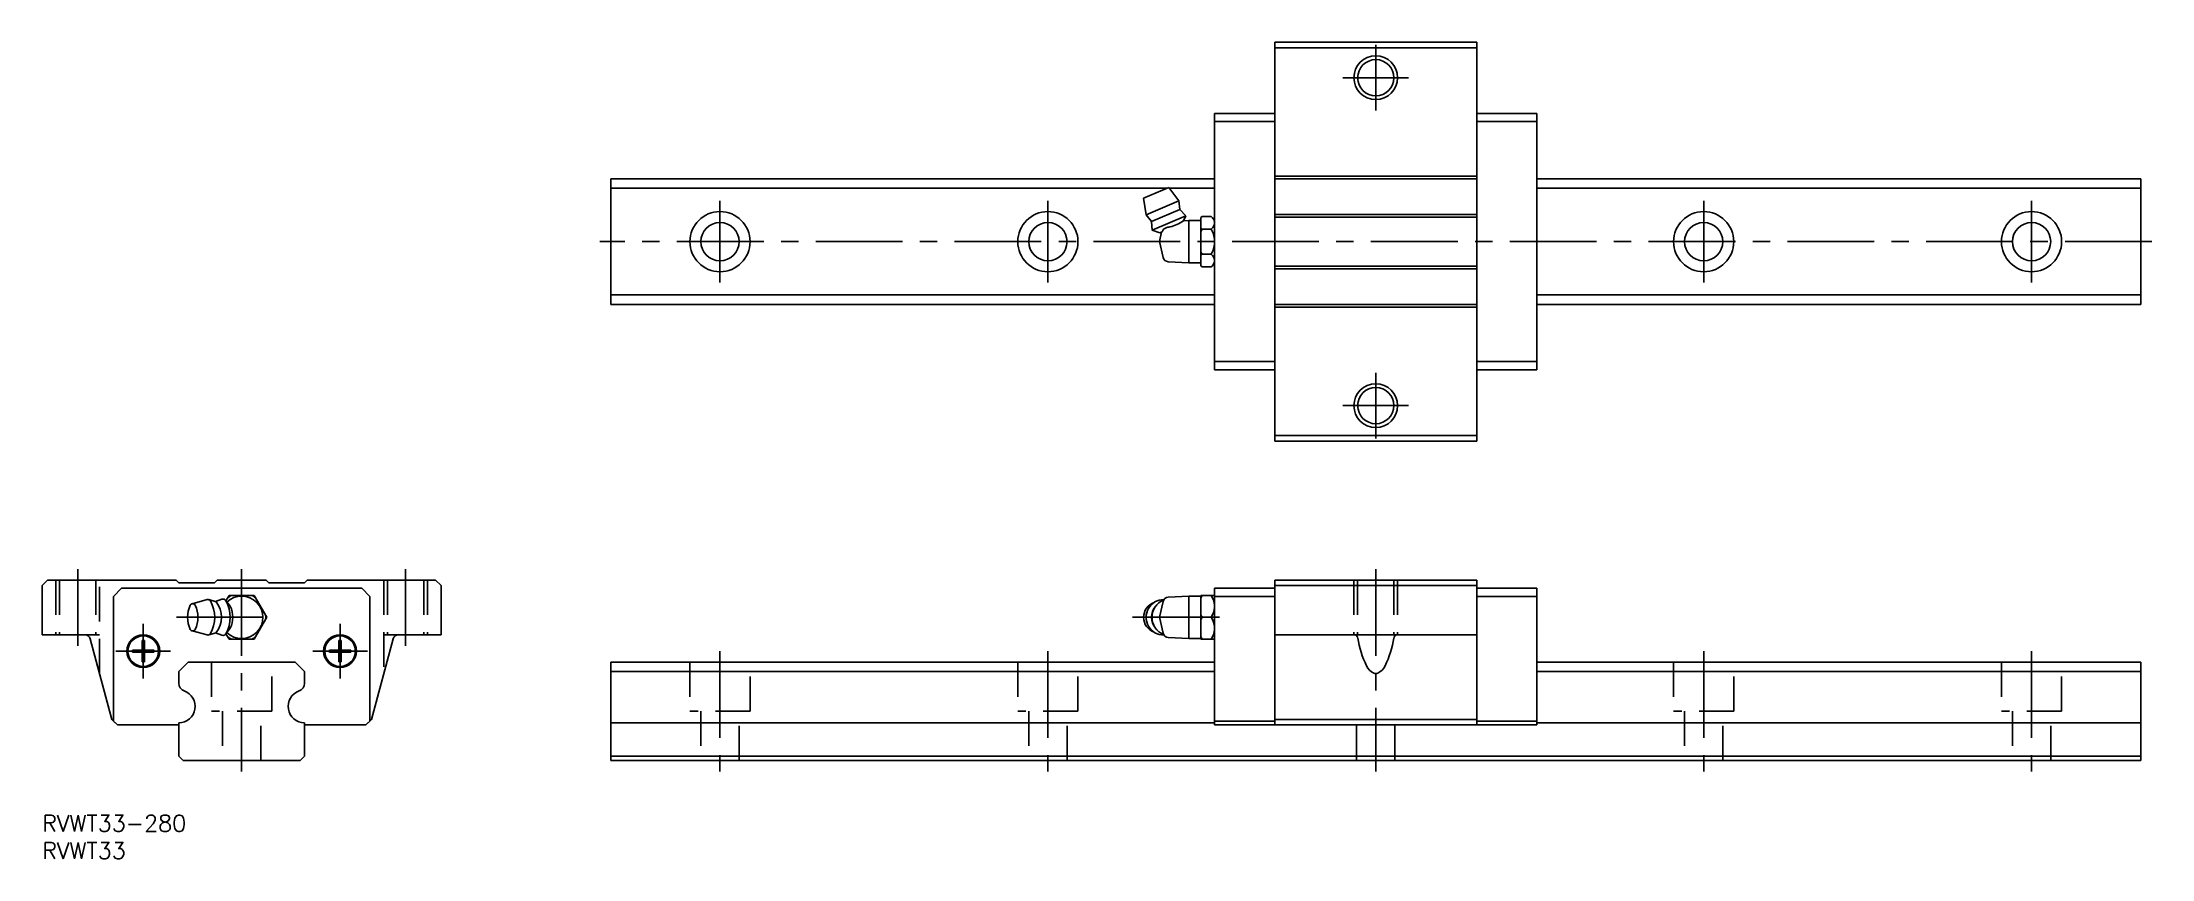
# Model space of a CAD drawing. Extents: x 0 to 386, y -8 to 141.
import ezdxf

# ---------------------------------------------------------------- set-up
doc = ezdxf.new("R2010")
doc.units = 0
doc.header["$LTSCALE"] = 0.5
doc.linetypes.add('CENTER', pattern=[50.8, 31.75, -6.35, 6.35, -6.35])
doc.linetypes.add('DASHED', pattern=[19.05, 12.7, -6.35])
for name, color, linetype in [('MSM_CENTER', 1, 'CENTER'), ('MSM_CONTINUOUS', 7, 'CONTINUOUS'), ('MSM_DASHED', 4, 'DASHED'), ('MSM_NARROW', 5, 'CONTINUOUS'), ('MSM_PART_NUMBER', 7, 'CONTINUOUS')]:
    doc.layers.add(name, color=color, linetype=linetype)
doc.styles.get("Standard").update_dxf_attribs({"font": 'txt.shx', "height": 2, "bigfont": 'bigfont.shx'})

# ---------------------------------------------------------------- blocks, each defined once
blk = doc.blocks.new('*U50')
at = {"layer": 'MSM_PART_NUMBER'}
blk.add_text('RVWT33-280', height=3, dxfattribs=at).set_placement((0, -3))
blk = doc.blocks.new('*U51')
at = {"layer": 'MSM_PART_NUMBER'}
blk.add_text('RVWT33', height=3, dxfattribs=at).set_placement((0, -8))

msp = doc.modelspace()

# ---------------------------------------------------------------- linework, layer by layer
at = {"layer": 'MSM_CENTER'}
for p, q in [((244.03, 128.94), (244.03, 140.94)), ((238.03, 134.94), (250.03, 134.94)), ((124.03, 97.44), (124.03, 112.44)), ((184.03, 97.44), (184.03, 112.44)), ((304.03, 97.44), (304.03, 112.44)), ((364.03, 97.44), (364.03, 112.44)), ((386.03, 104.94), (102.03, 104.94)), ((244.03, 68.94), (244.03, 80.94)), ((238.03, 74.94), (250.03, 74.94)), ((6.5, 45), (6.5, 31)), ((36.5, 45), (36.5, 8)), ((66.5, 45), (66.5, 31)), ((244.03, 45), (244.03, 8)), ((18.5, 25), (18.5, 35)), ((24.6, 36.2), (43.11, 36.2)), ((54.5, 25), (54.5, 35)), ((199.53, 36.2), (216.53, 36.2)), ((13.5, 30), (23.5, 30)), ((59.5, 30), (49.5, 30)), ((124.03, 30), (124.03, 8)), ((184.03, 30), (184.03, 8)), ((304.03, 30), (304.03, 8)), ((364.03, 30), (364.03, 8))]:
    msp.add_line(p, q, dxfattribs=at)
at = {"layer": 'MSM_CONTINUOUS'}
for p, q in [((225.53, 68.44), (225.53, 141.44)), ((225.53, 141.44), (262.53, 141.44)), ((225.53, 140.44), (262.53, 140.44)), ((262.53, 68.44), (262.53, 141.44)), ((214.53, 81.49), (214.53, 128.39)), ((214.53, 128.39), (225.53, 128.39)), ((273.53, 128.39), (262.53, 128.39)), ((273.53, 81.49), (273.53, 128.39)), ((214.53, 126.91), (225.53, 126.91)), ((273.53, 126.91), (262.53, 126.91)), ((214.53, 116.44), (104.03, 116.44)), ((104.03, 116.44), (104.03, 93.44)), ((225.53, 116.94), (262.53, 116.94)), ((225.53, 116.44), (262.53, 116.44)), ((384.03, 116.44), (273.53, 116.44)), ((384.03, 116.44), (384.03, 93.44)), ((205.78, 114.71), (104.03, 114.71)), ((201.53, 112.91), (206.14, 114.87)), ((201.53, 112.91), (202.01, 109.85)), ((202.01, 109.85), (208.01, 112.4)), ((208.01, 112.4), (206.14, 114.87)), ((214.53, 114.71), (206.25, 114.71)), ((208.2, 110.85), (208.01, 112.4)), ((384.03, 114.71), (273.53, 114.71)), ((202.01, 109.85), (202.98, 108.64)), ((202.98, 108.64), (208.2, 110.85)), ((202.98, 108.64), (203.1, 107.06)), ((203.1, 107.06), (209.25, 109.67)), ((209.25, 109.67), (208.2, 110.85)), ((208.84, 108.76), (209.25, 109.67)), ((209.83, 108.82), (208.84, 108.76)), ((212.03, 108.82), (209.83, 108.82)), ((209.83, 108.82), (209.83, 101.07)), ((212.25, 109.56), (212.03, 109.34)), ((212.03, 109.33), (212.25, 109.56)), ((212.03, 109.34), (212.03, 100.54)), ((212.25, 109.56), (213.92, 109.56)), ((214.53, 108.94), (213.92, 109.56)), ((225.53, 109.94), (262.53, 109.94)), ((225.53, 109.44), (262.53, 109.44)), ((203.1, 107.06), (204.5, 106.57)), ((204.84, 106.71), (204.43, 104.94)), ((204.43, 104.94), (205.1, 102.04)), ((204.5, 106.57), (204.97, 106.76)), ((212.25, 107.25), (212.03, 107.48)), ((212.03, 106.79), (212.25, 107.25)), ((212.25, 107.25), (213.92, 107.25)), ((206.03, 101.27), (209.83, 101.07)), ((209.83, 101.07), (212.03, 101.07)), ((212.03, 102.41), (212.25, 102.64)), ((212.25, 100.33), (212.03, 100.56)), ((212.03, 100.54), (212.25, 100.33)), ((212.25, 102.64), (213.92, 102.64)), ((213.92, 100.33), (214.53, 100.94)), ((225.53, 100.44), (262.53, 100.44)), ((212.25, 100.33), (213.92, 100.33)), ((225.53, 99.94), (262.53, 99.94)), ((214.53, 95.18), (104.03, 95.18)), ((214.53, 93.44), (104.03, 93.44)), ((225.53, 93.44), (262.53, 93.44)), ((225.53, 92.94), (262.53, 92.94)), ((384.03, 95.18), (273.53, 95.18)), ((384.03, 93.44), (273.53, 93.44)), ((214.53, 82.98), (225.53, 82.98)), ((214.53, 81.49), (225.53, 81.49)), ((273.53, 82.98), (262.53, 82.98)), ((273.53, 81.49), (262.53, 81.49)), ((225.53, 69.44), (262.53, 69.44)), ((225.53, 68.44), (262.53, 68.44)), ((1, 43), (0, 42)), ((24.5, 43), (1, 43)), ((25, 42.5), (24.5, 43)), ((31.5, 42.5), (25, 42.5)), ((32, 43), (31.5, 42.5)), ((41, 43), (32, 43)), ((41.5, 42.5), (41, 43)), ((48, 42.5), (41.5, 42.5)), ((48.5, 43), (48, 42.5)), ((72, 43), (48.5, 43)), ((73, 42), (72, 43)), ((225.53, 43), (262.53, 43)), ((225.53, 16.5), (225.53, 43)), ((262.53, 16.5), (262.53, 43)), ((0, 42), (0, 33)), ((14.53, 41.5), (13.05, 40.02)), ((13.05, 40.02), (13.05, 17.21)), ((58.47, 41.5), (14.53, 41.5)), ((27.42, 38.68), (30.18, 39.44)), ((30.48, 39.44), (31.84, 39.02)), ((31.7, 39.06), (32.89, 39.5)), ((33.56, 39.31), (34.41, 38.21)), ((34.19, 40.19), (33.63, 39.22)), ((38.81, 40.19), (34.19, 40.19)), ((41.11, 36.2), (38.81, 40.19)), ((59.95, 40.02), (58.47, 41.5)), ((59.95, 17.21), (59.95, 40.02)), ((73, 33), (73, 42)), ((205.1, 39.1), (204.43, 36.2)), ((209.83, 40.07), (206.03, 39.88)), ((212.03, 40.07), (209.83, 40.07)), ((209.83, 40.07), (209.83, 32.32)), ((212.03, 40.19), (212.03, 32.2)), ((214.53, 40.19), (212.03, 40.19)), ((212.03, 39.79), (212.25, 40.19)), ((214.53, 41.5), (225.53, 41.5)), ((214.53, 16.5), (214.53, 41.5)), ((214.53, 40.02), (225.53, 40.02)), ((225.53, 42), (262.53, 42)), ((273.53, 41.5), (262.53, 41.5)), ((273.53, 40.02), (262.53, 40.02)), ((273.53, 16.5), (273.53, 41.5)), ((38.81, 32.2), (41.11, 36.2)), ((204.43, 36.2), (205.1, 33.3)), ((212.25, 36.2), (212.03, 36.6)), ((212.03, 35.8), (212.25, 36.2)), ((212.25, 36.2), (213.92, 36.2)), ((0, 33), (7.83, 33)), ((8.79, 32.26), (12.75, 17.5)), ((18.3, 31.95), (18.3, 30.2)), ((18.7, 30.2), (18.7, 31.95)), ((27.42, 33.72), (30.18, 32.96)), ((30.48, 32.96), (31.84, 33.38)), ((31.7, 33.34), (32.89, 32.9)), ((33.56, 33.09), (34.41, 34.19)), ((33.63, 33.18), (34.19, 32.2)), ((34.19, 32.2), (38.81, 32.2)), ((54.3, 31.95), (54.3, 30.2)), ((54.7, 30.2), (54.7, 31.95)), ((60.25, 17.5), (64.21, 32.26)), ((65.17, 33), (73, 33)), ((206.03, 32.52), (209.83, 32.32)), ((209.83, 32.32), (212.03, 32.32)), ((212.25, 32.2), (212.03, 32.61)), ((212.03, 32.2), (214.53, 32.2)), ((214.53, 34.4), (214.53, 34.38)), ((225.53, 33), (262.53, 33)), ((18.3, 30.2), (16.55, 30.2)), ((16.55, 29.8), (18.3, 29.8)), ((18.3, 29.8), (18.3, 28.05)), ((20.45, 30.2), (18.7, 30.2)), ((18.7, 28.05), (18.7, 29.8)), ((18.7, 29.8), (20.45, 29.8)), ((25, 26.27), (26.73, 28)), ((26.73, 28), (46.27, 28)), ((46.27, 28), (48, 26.27)), ((54.3, 30.2), (52.55, 30.2)), ((52.55, 29.8), (54.3, 29.8)), ((54.3, 29.8), (54.3, 28.05)), ((56.45, 30.2), (54.7, 30.2)), ((54.7, 29.8), (56.45, 29.8)), ((54.7, 28.05), (54.7, 29.8)), ((104.03, 28), (104.03, 10)), ((214.53, 28), (104.03, 28)), ((384.03, 28), (273.53, 28)), ((384.03, 28), (384.03, 10)), ((25, 24.14), (25, 26.27)), ((48, 26.27), (48, 24.14)), ((214.53, 26.27), (104.03, 26.27)), ((384.03, 26.27), (273.53, 26.27)), ((12.75, 17.5), (13.75, 16.5)), ((13.05, 17.21), (13.76, 16.5)), ((13.75, 16.5), (25, 16.5)), ((25, 10.8), (25, 16.9)), ((48, 16.9), (48, 10.8)), ((48, 16.5), (59.25, 16.5)), ((59.24, 16.5), (59.95, 17.21)), ((59.25, 16.5), (60.25, 17.5)), ((214.53, 16.9), (104.03, 16.9)), ((214.53, 17.21), (225.53, 17.21)), ((273.53, 16.5), (214.53, 16.5)), ((225.53, 17.5), (262.53, 17.5)), ((273.53, 17.21), (262.53, 17.21)), ((384.03, 16.9), (273.53, 16.9)), ((25.8, 10), (25, 10.8)), ((47.2, 10), (25.8, 10)), ((48, 10.8), (47.2, 10)), ((384.03, 10.8), (104.03, 10.8)), ((384.03, 10), (104.03, 10))]:
    msp.add_line(p, q, dxfattribs=at)
for centre, radius in [((244.03, 134.94), 3.32), ((124.03, 104.94), 5.5), ((124.03, 104.94), 3.5), ((184.03, 104.94), 5.5), ((184.03, 104.94), 3.5), ((304.03, 104.94), 5.5), ((304.03, 104.94), 3.5), ((364.03, 104.94), 5.5), ((364.03, 104.94), 3.5), ((244.03, 74.94), 3.32), ((18.5, 30), 3), ((18.5, 30), 2.8), ((54.5, 30), 3), ((54.5, 30), 2.8)]:
    msp.add_circle(centre, radius, dxfattribs=at)
for centre, radius, start, end in [((204.69, 114.61), 7.17, 283.3701, 305.3794), ((212.09, 107.65), 2.65, 29.7819, 46.2075), ((213.32, 108.37), 1.22, 6.5411, 29.2403), ((213.41, 108.42), 1.13, 333.1506, 354.166), ((205.9, 106.55), 0.956, 105.3988, 166.8653), ((206.72, 104.46), 3.2, 96.679, 109.6393), ((212.19, 109.08), 2.52, 313.5104, 332.3629), ((209.12, 104.71), 5.44, 4.5825, 27.8682), ((209.6, 105.04), 4.94, 330.9471, 356.6022), ((206.08, 102.27), 1, 193, 267), ((219.07, 106.06), 7.64, 202.8152, 206.6361), ((212.79, 101.27), 1.77, 10.096, 50.304), ((212.19, 102.16), 2.52, 313.5104, 332.3629), ((213.41, 101.5), 1.13, 333.1506, 354.166), ((27.55, 38.21), 0.495, 25.5518, 154.4482), ((30.32, 38.93), 0.525, 29.5122, 105.3259), ((25.49, 36.2), 6.08, 330.505, 29.495), ((28.16, 36.2), 4.63, 322.579, 37.421), ((33.1, 38.95), 0.589, 27.8192, 110.3634), ((27.97, 36.2), 6.41, 331.842, 28.158), ((36.5, 36.2), 3.88, 226.0602, 133.9398), ((36.5, 36.2), 4.4, 114.7758, 125.2242), ((36.5, 36.2), 4.4, 54.7758, 65.2242), ((204.41, 36.2), 2.87, 108.8608, 251.1392), ((205.25, 36.2), 3.25, 89.9527, 270.0473), ((206.54, 36.2), 3.44, 112.8703, 247.1297), ((206.08, 38.88), 1, 93, 167), ((210.37, 37.99), 4.19, 5.281, 31.8664), ((31.69, 36.2), 5.1, 154.2008, 205.7992), ((23.41, 36.2), 5.1, 334.2008, 25.7992), ((30.35, 36.2), 4.53, 333.67, 26.33), ((36.5, 36.2), 4.4, 354.7758, 5.2242), ((206.01, 36.2), 3.03, 137.3434, 222.6566), ((210.48, 38.37), 4.06, 327.7209, 354.9534), ((210.48, 34.03), 4.06, 5.0466, 32.2791), ((7.83, 32), 1, 15, 90), ((18.5, 30), 1.96, 84.1433, 95.8567), ((27.55, 34.19), 0.495, 205.5521, 334.4479), ((30.32, 33.47), 0.525, 254.6741, 330.4878), ((33.1, 33.45), 0.589, 249.6365, 332.1807), ((36.5, 36.2), 4.4, 234.7758, 245.2242), ((36.5, 36.2), 4.4, 294.7758, 305.2242), ((54.5, 30), 1.96, 84.1433, 95.8567), ((65.17, 32), 1, 90, 165), ((206.08, 33.52), 1, 193, 267), ((210.37, 34.41), 4.19, 328.1336, 354.719), ((240.24, 32.78), 0.224, 49.9006, 85.7339), ((239.63, 32.11), 1.14, 15.6793, 47.7893), ((258.97, 35.38), 18.49, 189.246, 205.9517), ((229.1, 35.38), 18.49, 334.0485, 350.7541), ((248.44, 32.11), 1.14, 132.2109, 164.3208), ((247.82, 32.78), 0.224, 94.2662, 130.0995), ((18.5, 30), 1.96, 174.1433, 185.8567), ((18.5, 30), 1.96, 264.1433, 275.8567), ((18.5, 30), 1.96, 354.1433, 5.8567), ((54.5, 30), 1.96, 174.1433, 185.8567), ((54.5, 30), 1.96, 264.1433, 275.8567), ((54.5, 30), 1.96, 354.1433, 5.8567), ((244.83, 28.44), 2.73, 204.7112, 245.3085), ((243.24, 28.44), 2.73, 294.6916, 335.2889), ((26.5, 24.14), 1.5, 180, 250.5288), ((46.5, 24.14), 1.5, 289.4712, 0), ((244.03, 26.99), 1.1, 251.509, 288.5279), ((25, 19.9), 3, 270, 70.5288), ((48, 19.9), 3, 109.4712, 270)]:
    msp.add_arc(centre, radius, start, end, dxfattribs=at)
at = {"layer": 'MSM_DASHED'}
for p, q in [((2.5, 43), (2.5, 33)), ((3.18, 43), (3.18, 33)), ((9.82, 43), (9.82, 33)), ((10.5, 25.89), (10.5, 43)), ((62.5, 43), (62.5, 25.89)), ((63.18, 43), (63.18, 33)), ((69.82, 43), (69.82, 33)), ((70.5, 43), (70.5, 33)), ((240.03, 43), (240.03, 33)), ((240.71, 43), (240.71, 33)), ((247.36, 43), (247.36, 33)), ((248.03, 43), (248.03, 33)), ((10.5, 33), (7.83, 33)), ((65.17, 33), (62.5, 33)), ((31, 28), (31, 19)), ((42, 19), (42, 28)), ((118.53, 28), (118.53, 19)), ((129.53, 19), (129.53, 28)), ((178.53, 28), (178.53, 19)), ((189.53, 19), (189.53, 28)), ((298.53, 28), (298.53, 19)), ((309.53, 19), (309.53, 28)), ((358.53, 28), (358.53, 19)), ((369.53, 19), (369.53, 28)), ((42, 19), (31, 19)), ((33, 19), (33, 10)), ((40, 10), (40, 19)), ((129.53, 19), (118.53, 19)), ((120.53, 19), (120.53, 10)), ((127.53, 10), (127.53, 19)), ((189.53, 19), (178.53, 19)), ((180.53, 19), (180.53, 10)), ((187.53, 10), (187.53, 19)), ((240.53, 16.5), (240.53, 10)), ((247.53, 10), (247.53, 16.5)), ((309.53, 19), (298.53, 19)), ((300.53, 19), (300.53, 10)), ((307.53, 10), (307.53, 19)), ((369.53, 19), (358.53, 19)), ((360.53, 19), (360.53, 10)), ((367.53, 10), (367.53, 19))]:
    msp.add_line(p, q, dxfattribs=at)
at = {"layer": 'MSM_NARROW'}
for centre in [(244.03, 134.94), (244.03, 74.94)]:
    msp.add_circle(centre, 4, dxfattribs=at)

# ---------------------------------------------------------------- block references
at = {"layer": 'MSM_CONTINUOUS'}
for name in ['*U50', '*U51']:
    msp.add_blockref(name, (0, 0), dxfattribs=at)

doc.saveas('drawing.dxf')
